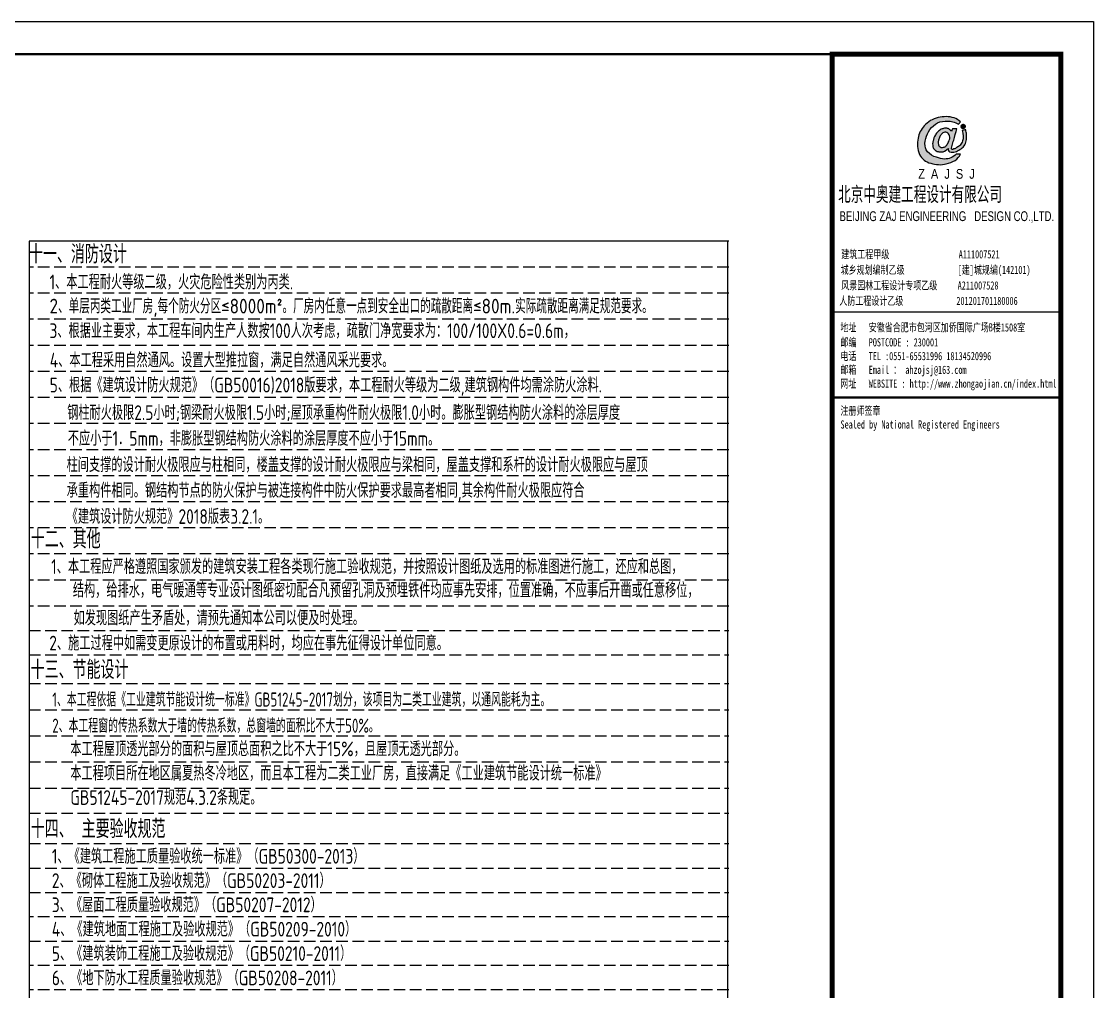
# Model space of a CAD drawing. Extents: x 180850 to 1399066, y 48356 to 327880.
# Drawn here: x 279296 to 302499, y 253970 to 274951 of the extents above; entities that cross this region are included whole.
import ezdxf
from ezdxf.enums import TextEntityAlignment as Align

# ---------------------------------------------------------------- set-up
doc = ezdxf.new("R2010")
doc.units = 0
doc.header["$LTSCALE"] = 1000
doc.linetypes.add('DASH', pattern=[0.35, 0.25, -0.1])
for name, color, linetype in [('BORDER', 7, 'Continuous'), ('PUB_TITLE', 4, 'Continuous'), ('图签', 3, 'Continuous'), ('填充', 251, 'Continuous'), ('文字', 7, 'Continuous')]:
    doc.layers.add(name, color=color, linetype=linetype)
doc.styles.add('_gyy_title_Arial', font='arial.ttf', dxfattribs={"width": 0.7})
doc.styles.add('_gyy_title_ST', font='', dxfattribs={"width": 0.8})
doc.styles.add('C', font='tssdeng.shx', dxfattribs={"height": 3, "bigfont": 'tssdchn.shx'})
doc.styles.add('HZ', font='txt.shx', dxfattribs={"width": 0.8, "bigfont": '000hztxt.shx'})
doc.styles.get("Standard").update_dxf_attribs({"font": 'gbenor.shx', "bigfont": 'gbcbig.shx'})
doc.styles.get('_gyy_title_ST').set_extended_font_data('SimSun')

# ---------------------------------------------------------------- blocks, each defined once
blk = doc.blocks.new('dd')
at = {"layer": '图签'}
h = blk.add_hatch(color=5, dxfattribs=at)
h.set_gradient(color1=(0, 0, 255), color2=(36, 36, 255), one_color=1, tint=0.57)
h.paths.add_polyline_path([(452, 1270, -0.093206), (531, 1562, -0.136321), (716, 1807, -0.161039), (988, 1948, -0.108591), (1307, 1935, -0.049497), (1479, 1861, 0.062627), (1539, 1932, 0.094388), (1351, 2056, 0.136326), (854, 2062, 0.161722), (430, 1810, 0.133661), (243, 1435, 0.158414), (286, 937, 0.22517), (632, 669, 0.138663), (1107, 646, 0.074676), (1375, 753, 0.125344), (1543, 944, 0.006312), (1413, 948, -0.090385), (1244, 833, -0.096745), (1053, 797, -0.073845), (803, 850, -0.140868), (530, 1020, -0.160753)])
h = blk.add_hatch(color=5, dxfattribs=at)
h.set_gradient(color1=(0, 0, 255), color2=(36, 36, 255), one_color=1, tint=0.57)
h.paths.add_polyline_path([(1306, 1289, 0.011169), (1334, 1370, 0.005807), (1431, 1724, 0.01105), (1292, 1724, 0.016796), (1267, 1634, 0.125943), (1203, 1704, 0.083806), (1120, 1739, 0.082879), (1047, 1739, -0.008503), (952, 1710, 0.060057), (844, 1628, 0.086078), (774, 1532, 0.099424), (705, 1347, 0.12153), (690, 1225, 0.102644), (719, 1122, 0.056648), (797, 1042, 0.092914), (913, 1013, 0.194578), (1098, 1064, -0.002562), (1175, 1122, 0.064354), (1167, 1068, 0.172385), (1207, 1017, 0.105458), (1300, 1002, 0.086567), (1454, 1046, 0.047674), (1592, 1136, 0.166359), (1692, 1274, 0.096748), (1728, 1431, 0.03151), (1728, 1548, 0.041815), (1700, 1691, 0.007654), (1588, 1673, -0.009919), (1610, 1585, -0.068269), (1624, 1482, -0.105336), (1605, 1352, -0.14652), (1528, 1223, -0.070486), (1434, 1151, -0.077937), (1341, 1103, -0.127098), (1272, 1084, -0.114215), (1267, 1129, -0.007609)])
h.paths.add_polyline_path([(865, 1245, -0.099994), (863, 1328, -0.050974), (888, 1427, -0.120527), (938, 1529, -0.043888), (1002, 1595, -0.08446), (1063, 1619, -0.147309), (1127, 1607, -0.037474), (1177, 1572, -0.06931), (1209, 1507, -0.067662), (1213, 1431, -0.02676), (1211, 1413, 0.017209), (1183, 1329, -0.048815), (1120, 1223, -0.139096), (1046, 1163, -0.097991), (944, 1153, -0.085394), (909, 1169, -0.149141)], flags=16)
h = blk.add_hatch(color=1, dxfattribs=at)
h.set_gradient(color1=(255, 0, 0), color2=(255, 0, 0), tint=0.57)
h.paths.add_polyline_path([(1557, 1818, 0.386553), (1564, 1757, 0.170676), (1604, 1736, 0.082224), (1657, 1743, 0.087509), (1686, 1766, 0.264235), (1694, 1804, 0.244333), (1636, 1850, 0.30271)])
blk.add_lwpolyline([(1539, 1932, 0.094388), (1351, 2056, 0.136326), (854, 2062, 0.161722), (430, 1810, 0.133661), (243, 1435, 0.158414), (286, 937, 0.22517), (632, 669, 0.138663), (1107, 646, 0.074676), (1375, 753, 0.125344), (1543, 944, 0.006312), (1413, 948, -0.090385), (1244, 833, -0.096745), (1053, 797, -0.073845), (803, 850, -0.140868), (530, 1020, -0.160753), (452, 1270, -0.093206), (531, 1562, -0.136321), (716, 1807, -0.161039), (988, 1948, -0.108591), (1307, 1935, -0.049497), (1479, 1861, 0.062627)], format="xyb", close=True, dxfattribs=at)
for points in [[(1431, 1724, 0.011041), (1292, 1724, 0.016796), (1267, 1634, 0.125943), (1203, 1704, 0.083806), (1120, 1739, 0.082879), (1047, 1739, -0.008503), (952, 1710, 0.060057), (844, 1628, 0.086078), (774, 1532, 0.099424), (705, 1347, 0.12153), (690, 1225, 0.102644), (719, 1122, 0.056648), (797, 1042, 0.092914), (913, 1013, 0.194578), (1098, 1064, -0.002562), (1175, 1122, 0.064354), (1167, 1068, 0.172385), (1207, 1017, 0.105458), (1300, 1002, 0.086567), (1454, 1046, 0.047674), (1592, 1136, 0.166359), (1692, 1274, 0.096748), (1728, 1431, 0.03151), (1728, 1548, 0.041815), (1700, 1691, 0.007654), (1588, 1673, -0.009919), (1610, 1585, -0.068269), (1624, 1482, -0.105336), (1605, 1352, -0.14652), (1528, 1223, -0.070486), (1434, 1151, -0.077937), (1341, 1103, -0.127098), (1272, 1084, -0.114215), (1267, 1129, -0.007609), (1306, 1289, 0.011169), (1334, 1370, 0.005782), (1430, 1722, 0.069025)], [(1694, 1804, 0.243958), (1636, 1850, 0.303117), (1557, 1818, 0.386553), (1564, 1757, 0.170676), (1604, 1736, 0.082224), (1657, 1743, 0.087509), (1686, 1766, 0.264235), (1694, 1804, -7.823139)], [(1213, 1431, 0.067662), (1209, 1507, 0.06931), (1177, 1572, 0.037474), (1127, 1607, 0.147309), (1063, 1619, 0.08446), (1002, 1595, 0.043888), (938, 1529, 0.120527), (888, 1427, 0.050974), (863, 1328, 0.099994), (865, 1245, 0.149141), (909, 1169, 0.085394), (944, 1153, 0.097991), (1046, 1163, 0.139096), (1120, 1223, 0.048815), (1183, 1329, -0.017209), (1211, 1413, 0.02676), (1213, 1431, 0.441273)]]:
    blk.add_lwpolyline(points, format="xyb", dxfattribs=at)
at = {"insert": (246, 492), "char_height": 300, "width": 8000, "attachment_point": 1, "style": 'HZ'}
blk.add_mtext('{\\fArial|b0|i0|c0|p32;Z  A  J  S  J}', dxfattribs=at)

msp = doc.modelspace()

# ---------------------------------------------------------------- linework, layer by layer
at = {"layer": 'BORDER', "const_width": 53.03}
msp.add_lwpolyline([(244802.28, 233658.42), (244802.28, 274244.28), (301792.18, 274244.28), (301792.18, 233658.42)], close=True, dxfattribs=at)
at = {"layer": 'PUB_TITLE'}
msp.add_line((296842.69, 268671.32), (301792.18, 268671.32), dxfattribs=at)
msp.add_lwpolyline([(243034.61, 232951.35), (243034.61, 274951.35), (302499.25, 274951.35), (302499.25, 232951.35)], close=True, dxfattribs=at)
at = {"layer": 'PUB_TITLE', "const_width": 106.06}
msp.add_lwpolyline([(296842.69, 274244.28), (301792.18, 274244.28), (301792.18, 233658.42), (296842.69, 233658.42)], close=True, dxfattribs=at)
at = {"layer": 'PUB_TITLE', "const_width": 49.49}
msp.add_lwpolyline([(296842.69, 266818.49), (301792.18, 266818.49)], dxfattribs=at)
at = {"layer": '填充'}
for p, q in [((279460.65, 270200.62), (279460.65, 236889.33)), ((294604.06, 270200.62), (279460.65, 270200.62)), ((294577.04, 270200.62), (294577.04, 236889.31))]:
    msp.add_line(p, q, dxfattribs=at)
at = {"layer": '填充', "linetype": 'DASH'}
for p, q in [((294604.06, 269636.72), (279460.65, 269636.72)), ((294604.06, 269072.82), (279460.65, 269072.82)), ((294604.06, 268508.92), (279460.65, 268508.92)), ((294604.06, 267945.02), (279460.65, 267945.02)), ((294604.06, 267381.12), (279460.65, 267381.12)), ((294604.06, 266817.22), (279460.65, 266817.22)), ((294604.06, 266253.32), (279460.65, 266253.32)), ((294604.06, 265689.42), (279460.65, 265689.42)), ((294604.06, 265125.52), (279460.65, 265125.52)), ((294604.06, 264561.62), (279460.65, 264561.62)), ((294604.06, 263997.72), (279460.65, 263997.72)), ((294604.06, 263433.82), (279460.65, 263433.82)), ((294604.06, 262869.92), (279460.65, 262869.92)), ((294604.06, 262306.02), (279460.65, 262306.02)), ((279460.65, 261779.08), (294604.06, 261779.08)), ((279460.65, 261252.14), (294604.06, 261252.14)), ((279460.65, 260631.61), (294604.06, 260631.61)), ((279460.65, 260066.53), (294604.06, 260066.53)), ((279460.65, 259501.46), (294604.06, 259501.46)), ((279460.65, 258936.39), (294604.06, 258936.39)), ((279460.65, 258371.31), (294604.06, 258371.31)), ((279460.65, 257827.65), (294604.06, 257827.65)), ((279460.65, 257168.97), (294604.06, 257168.97)), ((279460.65, 256642.04), (294604.06, 256642.04)), ((279460.65, 256115.1), (294604.06, 256115.1)), ((294604.06, 255588.16), (279460.65, 255588.16)), ((279460.65, 255061.22), (294604.06, 255061.22)), ((294604.06, 254534.28), (279460.65, 254534.28)), ((294604.06, 254007.35), (279460.65, 254007.35))]:
    msp.add_line(p, q, dxfattribs=at)

# ---------------------------------------------------------------- block references
at = {"layer": '图签', "xscale": 0.70707067020202, "yscale": 0.70707067020202, "zscale": 0.70707067020202}
msp.add_blockref('dd', (298529.47, 271412.91), dxfattribs=at)

# ---------------------------------------------------------------- texts
at = {"color": 1, "insert": (296970.14, 271382.43), "char_height": 359.1, "width": 4411.8546, "attachment_point": 1, "style": 'HZ'}
msp.add_mtext('北京中奥建工程设计有限公司', dxfattribs=at)
at = {"layer": 'PUB_TITLE', "width": 0.7}
for s, height, style, p in [('BEIJING ZAJ ENGINEERING   DESIGN CO.,LTD.', 212.121, '_gyy_title_Arial', (299323.23, 270633.82)), ('建筑工程甲级                 A111007521             ', 176.7675, '_gyy_title_ST', (299326.73, 269827.35)), ('城乡规划编制乙级             [建]城规编(142101)', 176.7675, '_gyy_title_ST', (299080.08, 269490.34)), ('风景园林工程设计专项乙级     A211007528           ', 176.7675, '_gyy_title_ST', (299226.36, 269154.02)), ('人防工程设计乙级             201201701180006', 176.7675, '_gyy_title_ST', (298926.69, 268820.43))]:
    msp.add_text(s, height=height, dxfattribs=dict(at, style=style)).set_placement(p, align=Align.CENTER)
at = {"layer": 'PUB_TITLE', "style": '_gyy_title_ST', "width": 0.7}
for s, height, p in [('地址   安徽省合肥市包河区加侨国际广场B楼1508室', 176.7675, (297021.6, 268246.14)), ('邮编   POSTCODE : 230001', 176.7675, (297021.6, 267923.27)), ('电话   TEL :0551-65531996 18134520996', 176.7675, (297021.6, 267626.3)), ('邮箱   Email ： ahzojsj@163.com', 176.7675, (297021.6, 267329.33)), ('网址   WEBSITE : http://www.zhongaojian.cn/index.html', 176.7675, (297021.6, 267030.61)), ('注册师签章', 176.767, (297021.6, 266443.74)), ('Sealed by National Registered Engineers', 176.7675, (297022.56, 266146.77))]:
    msp.add_text(s, height=height, dxfattribs=at).set_placement(p)
at = {"layer": '文字', "color": 3, "style": 'C', "width": 0.8}
for s, height, p in [('十一、消防设计', 397.765, (279460.65, 269719.68)), ('3、根据业主要求，本工程车间内生产人数按100人次考虑，疏散门净宽要求为：100/100X0.6=0.6m，', 318.2117, (279903.07, 268102.91)), ('4、本工程采用自然通风。设置大型推拉窗，满足自然通风采光要求。', 318.2117, (279909.22, 267468.83)), ('十二、其他', 397.765, (279498.92, 263552.98)), ('十三、节能设计', 397.765, (279496.18, 260731.06)), ('十四、 主要验收规范', 397.765, (279498.92, 257288.13))]:
    msp.add_text(s, height=height, dxfattribs=at).set_placement(p)
at = {"layer": '文字', "color": 6, "style": 'C', "width": 0.8}
msp.add_text('1、本工程耐火等级二级，火灾危险性类别为丙类.', height=318.2117, dxfattribs=at).set_placement((279903.07, 269156.78))
at = {"layer": '文字', "color": 6}
msp.add_text('2、单层丙类工业厂房,每个防火分区≤8000m²。厂房内任意一点到安全出口的疏散距离≤80m.实际疏散距离满足规范要求。', height=318.2117, dxfattribs=at).set_placement((279903.07, 268635.91))
at = {"layer": '文字', "color": 30, "true_color": 0xf26722, "style": 'C', "width": 0.8}
for s, p in [('5、根据《建筑设计防火规范》（GB50016)2018版要求，本工程耐火等级为二级,建筑钢构件均需涂防火涂料.', (279907.16, 266927.92, 4.21)), ('钢柱耐火极限2.5小时;钢梁耐火极限1.5小时;屋顶承重构件耐火极限1.0小时。膨胀型钢结构防火涂料的涂层厚度', (280286.88, 266331.31, 4.21)), ('不应小于1．5mm，非膨胀型钢结构防火涂料的涂层厚度不应小于15mm。', (280299.47, 265773.75)), ('柱间支撑的设计耐火极限应与柱相同，楼盖支撑的设计耐火极限应与梁相同，屋盖支撑和系杆的设计耐火极限应与屋顶', (280274.1, 265204.86, 4.21)), ('承重构件相同。钢结构节点的防火保护与被连接构件中防火保护要求最高者相同,其余构件耐火极限应符合', (280275.56, 264649.28)), ('《建筑设计防火规范》2018版表3.2.1。', (280275.56, 264085.38))]:
    msp.add_text(s, height=318.2117, dxfattribs=at).set_placement(p)
at = {"layer": '文字', "style": 'C'}
for s, height, width, p in [('1、本工程应严格遵照国家颁发的建筑安装工程各类现行施工验收规范，并按照设计图纸及选用的标准图进行施工，还应和总图，', 318.2117, 0.8, (279938.6, 263001.37)), ('结构，给排水，电气暖通等专业设计图纸密切配合凡预留孔洞及预埋铁件均应事先安排，位置准确，不应事后开凿或任意移位，', 318.2117, 0.8, (280408.55, 262491.19)), ('如发现图纸产生矛盾处，请预先通知本公司以便及时处理。', 318.2117, 0.8, (280423.94, 261890.33)), ('2、施工过程中如需变更原设计的布置或用料时，均应在事先征得设计单位同意。', 318.2117, 0.8, (279898.07, 261346.64)), ('1、本工程依据《工业建筑节能设计统一标准》GB51245-2017划分，该项目为二类工业建筑，以通风能耗为主。', 305.3559, 0.7, (279962.47, 260132.6)), ('1、《建筑工程施工质量验收统一标准》（GB50300-2013）', 318.2117, 0.8, (279953.57, 256736.53)), ('2、《砌体工程施工及验收规范》（GB50203-2011）', 318.2117, 0.8, (279953.57, 256209.59)), ('3、《屋面工程质量验收规范》（GB50207-2012）', 318.2117, 0.8, (279953.57, 255686.59)), ('4、《建筑地面工程施工及验收规范》（GB50209-2010）', 318.2117, 0.8, (279953.57, 255159.66)), ('5、《建筑装饰工程施工及验收规范》（GB50210-2011）', 318.2117, 0.8, (279953.57, 254632.72)), ('6、《地下防水工程质量验收规范》（GB50208-2011）', 318.2117, 0.8, (279953.57, 254105.78))]:
    msp.add_text(s, height=height, dxfattribs=dict(at, width=width)).set_placement(p)
at = {"layer": '文字', "color": 4, "style": 'C'}
for s, height, width, p in [('2、本工程窗的传热系数大于墙的传热系数，总窗墙的面积比不大于50%%%。', 305.3559, 0.7, (279962.47, 259567.53)), ('本工程屋顶透光部分的面积与屋顶总面积之比不大于15%%%，且屋顶无透光部分。', 318.2117, 0.8, (280354.43, 259059.52)), ('本工程项目所在地区属夏热冬冷地区，而且本工程为二类工业厂房，直接满足《工业建筑节能设计统一标准》', 318.2117, 0.8, (280354.43, 258533.19)), ('GB51245-2017规范4.3.2条规定。', 318.2117, 0.8, (280354.43, 258006.85))]:
    msp.add_text(s, height=height, dxfattribs=dict(at, width=width)).set_placement(p)

doc.saveas('drawing.dxf')
